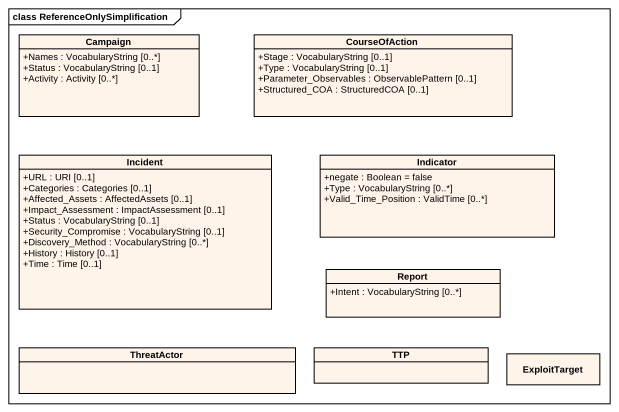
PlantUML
@startuml
mainframe class ReferenceOnlySimplification
hide circle
hide empty members
skinparam classAttributeIconSize 0
class Campaign #FFF4EA {
  +Names : VocabularyString [0..*]
  +Status : VocabularyString [0..1]
  +Activity : Activity [0..*]
}
class CourseOfAction #FFF4EA {
  +Stage : VocabularyString [0..1]
  +Type : VocabularyString [0..1]
  +Parameter_Observables : ObservablePattern [0..1]
  +Structured_COA : StructuredCOA [0..1]
}
class Incident #FFF4EA {
  +URL : URI [0..1]
  +Categories : Categories [0..1]
  +Affected_Assets : AffectedAssets [0..1]
  +Impact_Assessment : ImpactAssessment [0..1]
  +Status : VocabularyString [0..1]
  +Security_Compromise : VocabularyString [0..1]
  +Discovery_Method : VocabularyString [0..*]
  +History : History [0..1]
  +Time : Time [0..1]
}
class Indicator #FFF4EA {
  +negate : Boolean = false
  +Type : VocabularyString [0..*]
  +Valid_Time_Position : ValidTime [0..*]
}
class Report #FFF4EA {
  +Intent : VocabularyString [0..*]
}
class ThreatActor #FFF4EA
class TTP #FFF4EA
class ExploitTarget #FFF4EA
@enduml
